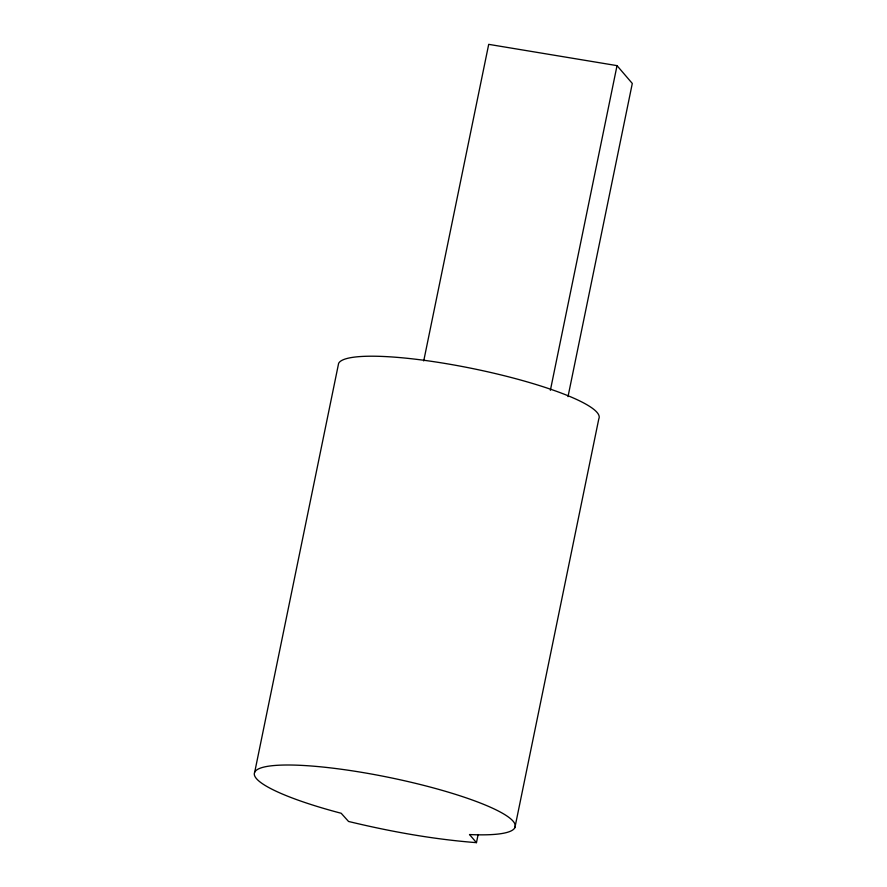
<?xml version="1.0" encoding="UTF-8"?>
<svg xmlns="http://www.w3.org/2000/svg" width="887" height="887" viewBox="0 0 887 887"><rect width="100%" height="100%" fill="white"/><g stroke="black" fill="none" stroke-linecap="round" stroke-linejoin="round"><path stroke-width="1.33" d="M254.702 772.2L338.612 363.404A133.139 22.896 11.6 0 1 479.002 369.89A133.139 22.896 11.6 0 1 598.803 418.852L514.892 827.649M423.72 360.931L488.704 44.35L617.03 65.638L632.298 83.456L568.013 396.622M550.372 390.324L617.03 65.638M476.463 842.65L469.511 834.545A133.139 22.896 11.6 0 0 467.848 798.433A133.139 22.896 11.6 0 0 271.234 765.825A133.139 22.896 11.6 0 0 341.185 813.268L348.547 821.462C390.579 831.596 433.322 839.324 476.463 842.65L478.126 834.512"/></g></svg>
